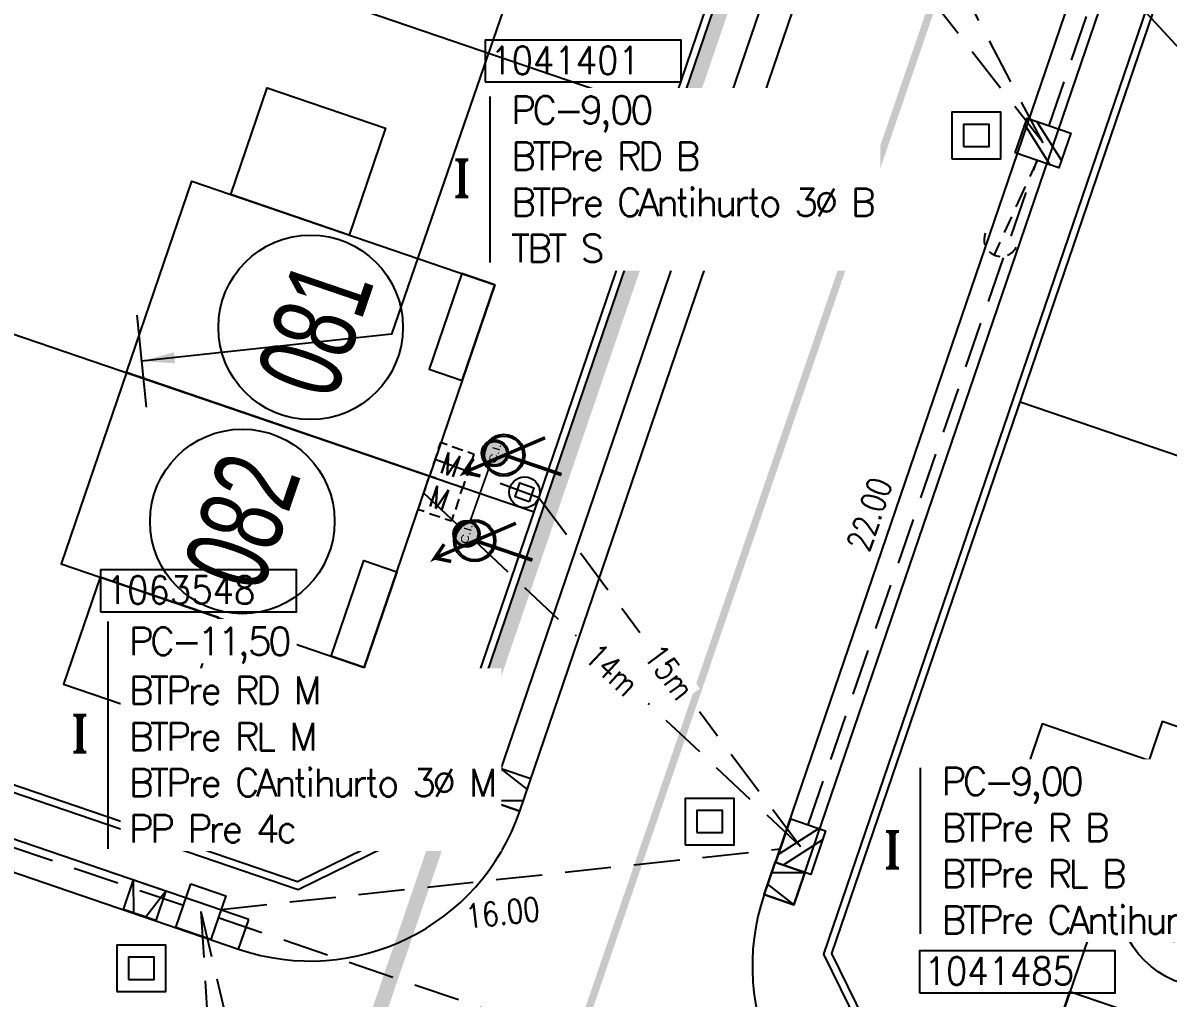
# Model space of a CAD drawing. Extents: x 0 to 336586, y 0 to 6284468.
# Drawn here: x 335200.49 to 335231.52, y 6277760.61 to 6277787.03 of the extents above; entities that cross this region are included whole.
import ezdxf
from ezdxf.enums import TextEntityAlignment as Align

# ---------------------------------------------------------------- set-up
doc = ezdxf.new("R2010")
doc.units = 0
doc.header["$LTSCALE"] = 5
for name, pattern in [('DASHDOTX2', [2, 1, -0.5, 0, -0.5]), ('DASHED', [0.75, 0.5, -0.25]), ('HIDDEN', [0.375, 0.25, -0.125])]:
    doc.linetypes.add(name, pattern=pattern)
for name, color, linetype in [('ACOM-P', 251, 'DASHED'), ('CALLES-URBANAS', 6, 'Continuous'), ('COTAS', 11, 'Continuous'), ('EQUIPOS', 240, 'Continuous'), ('EQUIPOS_P', 240, 'Continuous'), ('ESTRUCTURAS', 42, 'Continuous'), ('ESTRUCTURAS_E', 42, 'Continuous'), ('ESTRUCTURAS_P', 42, 'Continuous'), ('GRILLA', 254, 'Continuous'), ('LBT_A_P', 100, 'DASHED'), ('LINEA-EDIFICACION-URBANA', 21, 'Continuous'), ('MUROS', 8, 'Continuous'), ('Numero', 42, 'Continuous'), ('PLANTA', 6, 'Continuous'), ('POSTES_E', 41, 'Continuous'), ('POSTES_P', 41, 'Continuous'), ('Prosan Agua Potable D. Arranque', 1, 'Continuous'), ('Prosan Agua Potable D. MAP', 5, 'Continuous'), ('Prosan Agua Potable P. Cañeria Proyectada', 1, 'Continuous'), ('Prosan Alcantarillado D. Union Domiciliaria', 4, 'Continuous'), ('Prosan Alcantarillado P. Colector Proyectado', 1, 'Continuous'), ('Prosan General Deslindes', 8, 'DASHDOTX2'), ('Prosan Pavimentación Dispositivo de Rodados Proyectado', 8, 'Continuous'), ('Prosan Pavimentación Vereda Proyectada', 8, 'Continuous'), ('PUNTO-DE-INTERES', 254, 'Continuous'), ('servicios', 6, 'Continuous'), ('TEXTO-BT_P', 151, 'Continuous'), ('TEXTO-MT_P', 1, 'Continuous')]:
    doc.layers.add(name, color=color, linetype=linetype)
doc.styles.add('2mm', font='simplex.shx', dxfattribs={"width": 0.8, "height": 0.65})
doc.styles.add('ARIAL', font='arial.ttf', dxfattribs={"width": 0.82})
doc.styles.add('ROMANS', font='romans.shx', dxfattribs={"height": 1})
doc.styles.add('ROMANT', font='romant.shx', dxfattribs={"height": 2})
doc.styles.add('Swis-50', font='swissc.ttf', dxfattribs={"width": 0.85})
doc.dimstyles.new('ACOMETIDA 500', dxfattribs={"dimtxt": 0.65, "dimasz": 1.8, "dimexe": 1.25, "dimexo": 0.625, "dimtad": 0, "dimdec": 0, "dimtxsty": '2mm', "dimblk": 'NONE', "dimcen": 2.5, "dimse1": 1, "dimse2": 1, "dimclrd": 256, "dimclrt": 2, "dimadec": 0, "dimazin": 0, "dimtfac": 1, "dimtdec": 0, "dimtmove": 0, "dimatfit": 3, "dimldrblk": 'NONE', "dimfxl": 1, "dimtfill": 1, "dimlwd": -1, "dimarcsym": 2})
doc.dimstyles.new('GRILLA X 500', dxfattribs={"dimtxt": 0.5, "dimasz": 1.8, "dimexe": 1.25, "dimexo": 0.625, "dimtad": 0, "dimdec": 0, "dimtxsty": 'ROMANS', "dimblk": 'NONE', "dimcen": 2.5, "dimse1": 1, "dimse2": 1, "dimsd1": 1, "dimsd2": 1, "dimclrd": 256, "dimclrt": 256, "dimadec": 0, "dimazin": 0, "dimtfac": 1, "dimtdec": 0, "dimtmove": 0, "dimatfit": 3, "dimldrblk": 'NONE', "dimfxlon": 1, "dimtfill": 1, "dimlwd": -1, "dimarcsym": 2})
doc.dimstyles.new('GRILLA Y 500', dxfattribs={"dimtxt": 0.5, "dimasz": 1.8, "dimexe": 1.25, "dimexo": 0.625, "dimtad": 0, "dimdec": 0, "dimtxsty": 'ROMANS', "dimblk": 'NONE', "dimcen": 2.5, "dimse1": 1, "dimse2": 1, "dimsd1": 1, "dimsd2": 1, "dimclrd": 256, "dimclrt": 256, "dimadec": 0, "dimazin": 0, "dimtfac": 1, "dimtdec": 0, "dimtmove": 0, "dimatfit": 3, "dimldrblk": 'NONE', "dimfxlon": 1, "dimtfill": 1, "dimlwd": -1, "dimarcsym": 2})
doc.dimstyles.new('VANO 500', dxfattribs={"dimtxt": 0.65, "dimasz": 1.8, "dimexe": 0, "dimexo": 8, "dimgap": 1.2, "dimtad": 0, "dimdec": 0, "dimzin": 0, "dimdsep": 46, "dimtxsty": '2mm', "dimblk": 'NONE', "dimcen": 0, "dimse1": 1, "dimse2": 1, "dimsd1": 1, "dimsd2": 1, "dimclrd": 7, "dimclrt": 2, "dimadec": 0, "dimazin": 0, "dimtfac": 1, "dimtdec": 0, "dimtofl": 0, "dimtmove": 0, "dimatfit": 3, "dimldrblk": 'NONE', "dimfxl": 1, "dimtfill": 1, "dimtolj": 1, "dimtzin": 0, "dimlwd": 25, "dimarcsym": 0})

# ---------------------------------------------------------------- blocks, each defined once
blk = doc.blocks.new('A$C461B3DCE')
at = {"layer": 'Prosan Agua Potable D. MAP', "ltscale": 2}
h = blk.add_hatch(color=4, dxfattribs=at)
h.dxf.hatch_style = 1
edge = h.paths.add_edge_path()
edge.add_line((0.7710314885518511, 0.5448670548734738), (0.7504819952160025, 0.5306253450311521))
edge.add_arc((0.5218886427903211, 0.3768014163459124), 0.2755298927691394, 393.9372072948622, 430.8894317799293)
edge.add_arc((0.5219586611189867, 0.376749035538496), 0.2755564759331746, 70.90675392884668, 215.492820778389)
edge.add_line((0.2976038094080948, 0.2167606861423788), (0.2770543160722461, 0.2025189763000571))
edge.add_arc((0.5218886427903213, 0.3768014163459125), 0.3005298927691393, 70.88943177992928, 215.4447158899646, ccw=False)
edge.add_arc((0.5218886427903213, 0.3768014163459125), 0.3005298927691391, 394.0026343322039, 430.88943177992934, ccw=False)
h = blk.add_hatch(color=4, dxfattribs=at)
h.dxf.hatch_style = 1
edge = h.paths.add_edge_path()
edge.add_line((0.7622593604771488, 0.557190258923689), (0.7420747884321109, 0.5424359027211417))
edge.add_arc((0.521888642790321, 0.3768014163459126), 0.2755298927691394, 0, 36.95222448506712, ccw=False)
edge.add_arc((0.5218620722195667, 0.376884724929531), 0.2755564759331746, 215.3966110015403, 359.98267785108266, ccw=False)
edge.add_line((0.2972388881172841, 0.2172733325026044), (0.2770543160722462, 0.2025189763000571))
edge.add_arc((0.5218886427903211, 0.3768014163459128), 0.3005298927691393, 215.4447158899647, 360)
edge.add_arc((0.5218886427903211, 0.3768014163459128), 0.3005298927691391, 0, 36.88679744772544)
at = {"layer": 'Prosan Agua Potable D. MAP', "color": 4, "ltscale": 2, "const_width": 0.05}
blk.add_lwpolyline([(9.38084215e-08, 1.08246816e-07), (1.023286459401971, 0.7479937492063158), (0.9377070762315523, 0.5236589383472321), (1.023286459402515, 0.7479937492077511), (0.7832410503892931, 0.7426890532315298)], dxfattribs=at)
at = {"layer": 'Prosan Agua Potable D. MAP', "color": 4, "ltscale": 2}
for radius in [0.3005298927691391, 0.2755298927691391]:
    blk.add_circle((0.5218886427903211, 0.3768014163459128), radius, dxfattribs=at)
blk = doc.blocks.new('agua potable')
at = {"layer": 'Prosan Agua Potable D. Arranque', "color": 4, "const_width": 0.1, "elevation": -499.8090000015339}
for points in [[(335703.1362163526, 6282453.018659853), (335704.6832932792, 6282452.490527906)], [(335702.3451844378, 6282450.701460084), (335703.8922613627, 6282450.173328138)]]:
    blk.add_lwpolyline(points, dxfattribs=at)
at = {"layer": 'Prosan Agua Potable P. Cañeria Proyectada', "color": 4, "const_width": 0.4}
blk.add_lwpolyline([(335696.9982341332, 6282429.919205027), (335742.6238444616, 6282563.572034545)], dxfattribs=at)
at = {"layer": 'Prosan Agua Potable D. MAP', "color": 4, "ltscale": 20}
for p, xscale, yscale, zscale, rotation in [((335704.2340005291, 6282453.490270506, -499.8090000015339), 1.885254132813039, 1.885254132813039, 1.885254132813039, 167.0827137323544), ((335703.4429686143, 6282451.173070734, -499.8090000015339), 1.885254132813042, 1.885254132813042, 1.885254132813042, 167.0827137463284)]:
    blk.add_blockref('A$C461B3DCE', p, dxfattribs=dict(at, xscale=xscale, yscale=yscale, zscale=zscale, rotation=rotation))
blk = doc.blocks.new('UD')
at = {"layer": 'Prosan Alcantarillado D. Union Domiciliaria', "true_color": 0x57ffab}
h = blk.add_hatch(color=101, dxfattribs=at)
edge = h.paths.add_edge_path()
edge.add_arc((6.984919e-10, 0), 0.3200000000000001, 0, 360)
at = {"layer": 'Prosan Alcantarillado D. Union Domiciliaria', "color": 7}
for radius in [0.36, 0.3200000000000001]:
    blk.add_circle((6.984919e-10, 0), radius, dxfattribs=at)
at = {"layer": 'Prosan Alcantarillado D. Union Domiciliaria', "color": 7, "ltscale": 10, "style": 'ARIAL', "oblique": 359.9999998988733, "width": 1.199999998176862}
blk.add_text('C.I.', height=0.2121039574924962, dxfattribs=at).set_placement((0, 0), align=Align.MIDDLE_CENTER)
blk = doc.blocks.new('ALCANTARILLADO')
at = {"layer": 'Prosan Alcantarillado D. Union Domiciliaria', "color": 5, "ltscale": 20, "const_width": 0.05}
blk.add_lwpolyline([(-82.12021278645989, -197.742898103199), (-81.5883983353051, -196.2391962207621)], dxfattribs=at)
at = {"layer": 'Prosan Alcantarillado P. Colector Proyectado', "color": 5, "const_width": 0.2}
blk.add_lwpolyline([(-65.32943239949236, -171.2862516645109), (-80.30893321493932, -215.0584953802172)], dxfattribs=at)
at = {"layer": 'Prosan Alcantarillado D. Union Domiciliaria', "color": 5, "ltscale": 20, "rotation": 73.54639533869805}
for p in [(-81.45062807368231, -195.9066013409756), (-82.22217877188814, -198.0881558884867)]:
    blk.add_blockref('UD', p, dxfattribs=at)
blk = doc.blocks.new('A$C5C7937C3')
at = {"layer": 'Prosan Pavimentación Dispositivo de Rodados Proyectado'}
for p, q in [((-0.6315782112360468, 6.903170517231955, -1.978999999999999), (-3.000010038471373, -8.76825652e-08, -1.978999999999999)), ((2.131585714683748, 6.903170517231955, -1.978999999999999), (4.500017541919078, -8.76825652e-08, -1.978999999999999))]:
    blk.add_line(p, q, dxfattribs=at)
at = {"layer": 'Prosan Pavimentación Dispositivo de Rodados Proyectado', "elevation": -1.978999999999999}
blk.add_lwpolyline([(4.500017541919078, 6.903170517231955), (-3.000010038489562, 6.903170517227408), (-3.000010038489562, -8.76825652e-08), (4.500017541919078, -8.76825652e-08)], close=True, dxfattribs=at)
blk = doc.blocks.new('A$C12F70A7C')
at = {"layer": 'MUROS'}
for points in [[(0, -8.672000000951812), (-5.476999999998952, -8.672000000951812), (-5.476999999998952, 0), (0, 0)], [(-2.738500000006752, 0), (-5.476999999998952, 0), (-5.476999999998952, -0.9399999999441206), (-2.738500000006752, -0.9399999999441206)], [(0, -8.672000000951812), (5.4769999999844, -8.672000000951812), (5.4769999999844, 0), (0, 0)], [(2.7384999999922, 0), (5.4769999999844, 0), (5.4769999999844, -0.9399999999441206), (2.7384999999922, -0.9399999999441206)], [(-5.476999999998952, -7.557999999960883), (-8.53499999998894, -7.557999999960883), (-8.53499999998894, -4.169999999925493), (-5.476999999998952, -4.169999999925493)], [(5.4769999999844, -7.557999999960883), (8.534999999974389, -7.557999999960883), (8.534999999974389, -4.169999999925493), (5.4769999999844, -4.169999999925493)]]:
    blk.add_lwpolyline(points, close=True, dxfattribs=at)
blk = doc.blocks.new('PLANTA')
at = {"layer": 'CALLES-URBANAS'}
for p, q in [((335703.5474665758, 6282443.375054875), (335720.993145465, 6282494.479343229)), ((335696.2054114573, 6282440.439628733), (335676.3052228204, 6282447.233037114)), ((335676.5236429012, 6282446.26031079), (335695.9308035488, 6282439.63520938)), ((335695.9308035488, 6282439.63520938), (335696.2054114573, 6282440.439628733))]:
    blk.add_line(p, q, dxfattribs=at)
at = {"layer": 'CALLES-URBANAS', "flags": 128}
blk.add_lwpolyline([(335703.5474665758, 6282443.375054875), (335702.743047222, 6282443.649662784), (335720.1887261111, 6282494.753951137), (335720.993145465, 6282494.479343229)], dxfattribs=at)
blk.add_lwpolyline([(335725.5072849494, 6282473.654237114), (335721.237179917, 6282473.526946058), (335710.1720965475, 6282441.113577982, 0.4142135623730951), (335713.9119420435, 6282433.496914956), (335774.4799874992, 6282412.820554791, 0.4142135623730951), (335782.0966505262, 6282416.560400287), (335793.1617338957, 6282448.973768363), (335789.8608332461, 6282451.685604438)], format="xyb", close=True, dxfattribs=at)
at = {"layer": 'CALLES-URBANAS'}
blk.add_arc((335697.8692123143, 6282445.313463641), 6.000000000001997, 251.1514259009579, 341.1514258874079, dxfattribs=at)
at = {"layer": 'LINEA-EDIFICACION-URBANA', "ltscale": 0.2}
for p, q in [((335686.6708362353, 6282469.386184596), (335707.6093988246, 6282462.238302274)), ((335717.1070802932, 6282454.464013386), (335784.7729435759, 6282431.364642263))]:
    blk.add_line(p, q, dxfattribs=at)
blk.add_lwpolyline([(335719.16153094, 6282496.0784007), (335717.3985508661, 6282499.668930084), (335681.8213108562, 6282511.814077292), (335678.2307814719, 6282510.051097218), (335666.7410455979, 6282476.393778467), (335666.8614290313, 6282476.14860255), (335687.1440240907, 6282469.224650533), (335680.2200720731, 6282448.942055473), (335681.1438989805, 6282447.06056645), (335697.5298610201, 6282441.466823905), (335701.1203904044, 6282443.229803978)], close=True, dxfattribs=at)
blk.add_lwpolyline([(335789.8763127967, 6282446.314135138), (335779.6695743548, 6282416.41514939), (335776.0790449706, 6282414.652169315), (335713.7666911461, 6282435.923991127), (335712.0037110722, 6282439.514520511), (335722.210449514, 6282469.41350626), (335725.8009788984, 6282471.176486334), (335788.1133327229, 6282449.904664522), (335789.8763127967, 6282446.314135138)], dxfattribs=at)
at = {"layer": 'Prosan General Deslindes', "ltscale": 5}
blk.add_line((335683.472677889, 6282458.470036961), (335703.9380526228, 6282451.483688703), dxfattribs=at)
at = {"layer": 'Prosan Pavimentación Vereda Proyectada'}
for p, q in [((335701.2829017065, 6282443.086790022), (335719.3775699221, 6282496.092187406)), ((335676.3308800158, 6282448.492273763), (335697.5436477254, 6282441.250784922)), ((335697.5436477254, 6282441.250784922), (335701.2829017065, 6282443.086790022))]:
    blk.add_line(p, q, dxfattribs=at)
for points in [[(335710.1720965475, 6282441.113577982), (335710.976515901, 6282440.838970074), (335722.1445772362, 6282473.553995407)], [(335791.4700223127, 6282450.363584352), (335779.8320856569, 6282416.272135433), (335776.092831676, 6282414.436130334), (335713.6236771898, 6282435.761479825), (335711.7876720901, 6282439.500733806), (335723.4256087459, 6282473.592182724)]]:
    blk.add_lwpolyline(points, dxfattribs=at)
at = {"layer": 'PUNTO-DE-INTERES', "color": 8}
for centre in [(335697.8816067587, 6282456.481316003), (335696.0304065792, 6282451.223550361), (335722.2447743771, 6282441.092132127)]:
    blk.add_circle(centre, 2.5, dxfattribs=at)
at = {"layer": 'CALLES-URBANAS'}
for p, xscale, yscale, zscale, rotation in [((335702.9220577882, 6282444.174045186, 0.2436778831786871), 0.1231318257598218, 0.1231318257598218, 0.1231318257598218, 251.151425906133), ((335693.4358973055, 6282441.391492272, 0.2436778831786871), -0.1231318257598217, 0.1231318257598217, 0.1231318257598217, 161.1514259080774)]:
    blk.add_blockref('A$C5C7937C3', p, dxfattribs=dict(at, xscale=xscale, yscale=yscale, zscale=zscale, rotation=rotation))
at = {"layer": 'Prosan Pavimentación Dispositivo de Rodados Proyectado', "xscale": -0.1231318257598217, "yscale": 0.1231318257598217, "zscale": 0.1231318257598217, "rotation": 71.15142591092311}
blk.add_blockref('A$C5C7937C3', (335711.1555264461, 6282441.363352482, 0.2436778831786871), dxfattribs=at)
at = {"layer": 'PUNTO-DE-INTERES', "xscale": -1, "rotation": 251.1514259085046}
blk.add_blockref('A$C12F70A7C', (335701.0989254927, 6282452.452893086), dxfattribs=at)
blk.add_blockref('A$C12F70A7C', (335701.0989254927, 6282452.452893086), dxfattribs=at)
blk.add_blockref('A$C12F70A7C', (335701.0989254927, 6282452.452893086), dxfattribs=at)
at = {"layer": 'PUNTO-DE-INTERES', "rotation": 161.1514259085047}
blk.add_blockref('A$C12F70A7C', (335723.3367846801, 6282435.826997726), dxfattribs=at)
blk.add_blockref('A$C12F70A7C', (335723.3367846801, 6282435.826997726), dxfattribs=at)
blk.add_blockref('A$C12F70A7C', (335723.3367846801, 6282435.826997726), dxfattribs=at)
at = {"layer": 'PUNTO-DE-INTERES', "color": 8, "char_height": 2.25, "attachment_point": 5, "rotation": 71.15142590850466, "line_spacing_factor": 0.6, "style": 'Swis-50'}
for s, insert in [('\\fArial Narrow|b0|i0|c00|p39;\\H1x;\\W0.8;081', (335698.0105184769, 6282456.437308885)), ('\\fArial Narrow|b0|i0|c00|p39;\\H1x;\\W0.8;082', (335696.0304065792, 6282451.223550361)), ('\\fArial Narrow|b0|i0|c00|p39;\\H1x;\\W0.8;117', (335722.2395126746, 6282441.093928335))]:
    blk.add_mtext(s, dxfattribs=dict(at, insert=insert))
blk = doc.blocks.new('EM-BT_P')
at = {"layer": 'EQUIPOS'}
for p, q in [((-1.59583581811421, 0.990598165203636), (-1.59583581811421, 1.595838092819461)), ((-0.990595890498426, 1.595417830392476), (-1.59583581811421, 1.595417830392476)), ((-0.4940528739877835, 1.595417830392476), (0.4940729303437621, 1.595417830392476)), ((0.9906159468543903, 1.595417830392476), (1.595855874470174, 1.595417830392476)), ((1.595855874470174, 0.990598165203636), (1.595855874470174, 1.595838092819461)), ((-1.59583581811421, 0.4940551486930361), (-1.59583581811421, -0.4940706556385237)), ((1.595855874470174, 0.4940551486930361), (1.595855874470174, -0.4940706556385237)), ((-1.59583581811421, -0.9906136721491804), (-1.59583581811421, -1.595853599764949)), ((1.595855874470174, -0.9906136721491804), (1.595855874470174, -1.595853599764949)), ((-0.990595890498426, -1.595433337337964), (-1.59583581811421, -1.595433337337964)), ((-0.4940528739877835, -1.595433337337964), (0.4940729303437621, -1.595433337337964)), ((0.9906159468543903, -1.595433337337964), (1.595855874470174, -1.595433337337964))]:
    blk.add_line(p, q, dxfattribs=at)
at = {"layer": 'EQUIPOS', "style": 'ROMANS', "width": 0.8}
blk.add_text('M', height=1.98, dxfattribs=at).set_placement((-0.9147899827143248, -0.9896123134684556))
blk = doc.blocks.new('PC-9_P')
at = {"layer": 'POSTES_E'}
for p, q in [((0.6083982158431285, 1.249984817137545), (-1.000003517699549, -0.7605173497908027)), ((0.9999964823004506, 0.728340590182853), (-0.5826881361359098, -1.250015182862455))]:
    blk.add_line(p, q, dxfattribs=at)
blk.add_lwpolyline([(-1.000003517699549, 1.249984817137545), (0.9999964823004506, 1.249984817137545), (0.9999964823004506, -1.250015182862455), (-1.000003517699549, -1.250015182862455)], close=True, dxfattribs=at)
blk = doc.blocks.new('*U127')
at = {"layer": 'ESTRUCTURAS_E', "ltscale": 3}
for p, q in [((0, 0), (1.277985193092521, -0.002834052118847897)), ((2.061180875280137, -0.004570862055749606), (3.686315604184898, -0.00817475085411724)), ((4.469514018495042, -0.009911566849757098), (5.725290182241783, -0.0126963683614656)), ((6.476516428193107, -0.01436228307282515), (7.500006936455655, -0.01663196934089773))]:
    blk.add_line(p, q, dxfattribs=at)
for centre, radius, start, end in [((6.271076066451347, -0.01992608251946087), 1.228864047043083, 46.25956569213735, 86.67112421729148), ((6.270372309252831, -0.0199245218718177), 1.229538347487761, 339.9592160563813, 20.34764614389914), ((6.271076066451348, -0.01992608251866506), 1.22886404704308, 273.0747586614306, 313.4863171865848)]:
    blk.add_arc(centre, radius, start, end, dxfattribs=at)
blk = doc.blocks.new('*D161')
at = {"layer": 'Defpoints', "color": 0, "ltscale": 0.5, "transparency": 16777216}
for p in [(335189.8875771959, 6277768.21714247), (335205.3116361969, 6277762.954672647), (335204.8619178638, 6277761.636555023)]:
    blk.add_point(p, dxfattribs=at)
at = {"layer": 'COTAS', "color": 2, "ltscale": 0.5, "transparency": 16777216, "insert": (335197.9865042495, 6277764.313855059), "char_height": 0.65, "attachment_point": 5, "rotation": 341.1612699663078, "style": '2mm', "bg_fill": 3, "box_fill_scale": 1.1, "bg_fill_color": 256, "bg_fill_true_color": 13158600, "bg_fill_transparency": 0}
blk.add_mtext('\\A1;16.00', dxfattribs=at)
blk = doc.blocks.new('_None')
blk = doc.blocks.new('*D176')
at = {"layer": 'Defpoints', "color": 0, "linetype": 'HIDDEN', "ltscale": 0.25, "transparency": 16777216}
for p in [(335221.5658686522, 6277764.712845454), (335221.6633468755, 6277763.811663446), (335205.311636197, 6277762.954672647)]:
    blk.add_point(p, dxfattribs=at)
at = {"layer": 'COTAS', "color": 2, "linetype": 'HIDDEN', "ltscale": 0.25, "transparency": 16777216, "insert": (335213.4902961723, 6277762.927608444), "char_height": 0.65, "attachment_point": 5, "rotation": 6.173514689213948, "style": '2mm', "bg_fill": 3, "box_fill_scale": 1.1, "bg_fill_color": 256, "bg_fill_true_color": 13158600, "bg_fill_transparency": 0}
blk.add_mtext('\\A1;16.00', dxfattribs=at)
blk = doc.blocks.new('*D177')
at = {"layer": 'Defpoints', "color": 0, "linetype": 'HIDDEN', "ltscale": 0.25, "transparency": 16777216}
for p in [(335227.0258190772, 6277784.161301702), (335228.1327710787, 6277783.780058477), (335220.9426603406, 6277762.903340019)]:
    blk.add_point(p, dxfattribs=at)
at = {"layer": 'COTAS', "color": 2, "linetype": 'HIDDEN', "ltscale": 0.25, "transparency": 16777216, "insert": (335223.4307637082, 6277773.722942473), "char_height": 0.65, "attachment_point": 5, "rotation": 70.99587784414844, "style": '2mm', "bg_fill": 3, "box_fill_scale": 1.1, "bg_fill_color": 256, "bg_fill_true_color": 13158600, "bg_fill_transparency": 0}
blk.add_mtext('\\A1;22.00', dxfattribs=at)
blk = doc.blocks.new('*D209')
at = {"layer": 'Defpoints', "color": 0, "ltscale": 0.5, "transparency": 16777216}
for p in [(335234.2159298151, 6277805.038020159), (335235.3228818164, 6277804.656776934), (335228.1327710783, 6277783.780058476)]:
    blk.add_point(p, dxfattribs=at)
at = {"layer": 'COTAS', "color": 2, "ltscale": 0.5, "transparency": 16777216, "insert": (335230.6208744454, 6277794.599660931), "char_height": 0.65, "attachment_point": 5, "rotation": 70.99587784415642, "style": '2mm', "bg_fill": 3, "box_fill_scale": 1.1, "bg_fill_color": 256, "bg_fill_true_color": 13158600, "bg_fill_transparency": 0}
blk.add_mtext('\\A1;22.00', dxfattribs=at)
blk = doc.blocks.new('PC-11-5_P')
at = {"layer": 'POSTES_E'}
blk.add_lwpolyline([(-0.9999145091573203, 1.250006196363586), (1.00008549084268, 1.250006196363586), (1.00008549084268, -1.249993803636414), (-0.9999145091573203, -1.249993803636414)], close=True, dxfattribs=at)
blk = doc.blocks.new('*D223')
at = {"layer": 'Defpoints', "color": 0, "linetype": 'HIDDEN', "ltscale": 0.25, "transparency": 16777216}
for p in [(335205.3116776531, 6277762.954661776), (335229.9166062952, 6277754.552430731), (335229.466528754, 6277753.234432485)]:
    blk.add_point(p, dxfattribs=at)
at = {"layer": 'COTAS', "color": 2, "linetype": 'HIDDEN', "ltscale": 0.25, "transparency": 16777216, "insert": (335217.164064433, 6277757.435548007), "char_height": 0.65, "attachment_point": 5, "rotation": 341.14569820959355, "style": '2mm', "bg_fill": 3, "box_fill_scale": 1.1, "bg_fill_color": 256, "bg_fill_true_color": 13158600, "bg_fill_transparency": 0}
blk.add_mtext('\\A1;26.00', dxfattribs=at)
blk = doc.blocks.new('*D347')
at = {"layer": 'ACOM-P', "ltscale": 0.5, "transparency": 16777216}
for p, q in [((335221.8507827697, 6277795.777946027), (335224.3687767559, 6277790.968862149)), ((335228.1327741989, 6277783.780052518), (335225.6147802128, 6277788.589136396))]:
    blk.add_line(p, q, dxfattribs=at)
at = {"layer": 'Defpoints', "color": 0, "ltscale": 0.5, "transparency": 16777216}
for p in [(335221.8507862547, 6277795.777947852), (335228.1327741989, 6277783.780052518), (335228.1327776834, 6277783.780054342)]:
    blk.add_point(p, dxfattribs=at)
at = {"layer": 'ACOM-P', "color": 2, "ltscale": 0.5, "transparency": 16777216, "insert": (335224.9917784845, 6277789.778999273), "char_height": 0.65, "attachment_point": 5, "rotation": 297.636158559201, "style": '2mm', "bg_fill": 3, "box_fill_scale": 1.1, "bg_fill_color": 256, "bg_fill_true_color": 13158600, "bg_fill_transparency": 0}
blk.add_mtext('17m', dxfattribs=at)
blk = doc.blocks.new('*D348')
at = {"layer": 'ACOM-P', "ltscale": 0.5, "transparency": 16777216}
for p, q in [((335218.7226153803, 6277795.900445439), (335222.6040313458, 6277790.901136979)), ((335228.1327741984, 6277783.780052517), (335224.2513582334, 6277788.779360976))]:
    blk.add_line(p, q, dxfattribs=at)
at = {"layer": 'Defpoints', "color": 0, "ltscale": 0.5, "transparency": 16777216}
for p in [(335218.7226153808, 6277795.90044544), (335218.7226153803, 6277795.900445439), (335228.1327741994, 6277783.780052517)]:
    blk.add_point(p, dxfattribs=at)
at = {"layer": 'ACOM-P', "color": 2, "ltscale": 0.5, "transparency": 16777216, "insert": (335223.4276947891, 6277789.840248978), "char_height": 0.65, "attachment_point": 5, "rotation": 307.825427620029, "style": '2mm', "bg_fill": 3, "box_fill_scale": 1.1, "bg_fill_color": 256, "bg_fill_true_color": 13158600, "bg_fill_transparency": 0}
blk.add_mtext('15m', dxfattribs=at)
blk = doc.blocks.new('PM-6_P')
at = {"layer": 'POSTES_E'}
blk.add_lwpolyline([(-0.6677519658405187, 0.6677414800509212), (0.6677199434739736, 0.6677414800509212), (0.6677199434739736, -0.66773042926323), (-0.6677519658405187, -0.66773042926323)], close=True, dxfattribs=at)
blk.add_circle((-1.601118327254625e-05, 5.52539384557349e-06), 1.386432699211355, dxfattribs=at)
blk = doc.blocks.new('*D349')
at = {"layer": 'ACOM-P', "ltscale": 0.5, "transparency": 16777216}
for p, q in [((335211.3498776411, 6277774.303205356), (335215.4786508656, 6277770.427279746)), ((335221.565868652, 6277764.712845453), (335217.4370954265, 6277768.588771063))]:
    blk.add_line(p, q, dxfattribs=at)
at = {"layer": 'Defpoints', "color": 0, "ltscale": 0.5, "transparency": 16777216}
for p in [(335211.3498776415, 6277774.303205356), (335221.5658686524, 6277764.712845454), (335221.565868652, 6277764.712845453)]:
    blk.add_point(p, dxfattribs=at)
at = {"layer": 'ACOM-P', "color": 2, "ltscale": 0.5, "transparency": 16777216, "insert": (335216.457873146, 6277769.508025405), "char_height": 0.65, "attachment_point": 5, "rotation": 316.80922308154396, "style": '2mm', "bg_fill": 3, "box_fill_scale": 1.1, "bg_fill_color": 256, "bg_fill_true_color": 13158600, "bg_fill_transparency": 0}
blk.add_mtext('14m', dxfattribs=at)
blk = doc.blocks.new('*D350')
at = {"layer": 'ACOM-P', "ltscale": 0.5, "transparency": 16777216}
for p, q in [((335214.4714397215, 6277774.175634132), (335217.2103903345, 6277770.516913198)), ((335221.5591399278, 6277764.707804739), (335218.8201893163, 6277768.366525672))]:
    blk.add_line(p, q, dxfattribs=at)
at = {"layer": 'Defpoints', "color": 0, "ltscale": 0.5, "transparency": 16777216}
for p in [(335214.4714397215, 6277774.175634132), (335214.4781643287, 6277774.180668231), (335221.565864535, 6277764.71283884)]:
    blk.add_point(p, dxfattribs=at)
at = {"layer": 'ACOM-P', "color": 2, "ltscale": 0.5, "transparency": 16777216, "insert": (335218.0152898245, 6277769.441719435), "char_height": 0.65, "attachment_point": 5, "rotation": 306.81884849127493, "style": '2mm', "bg_fill": 3, "box_fill_scale": 1.1, "bg_fill_color": 256, "bg_fill_true_color": 13158600, "bg_fill_transparency": 0}
blk.add_mtext('15m', dxfattribs=at)
blk = doc.blocks.new('*D363')
at = {"layer": 'ACOM-P', "ltscale": 0.5, "transparency": 16777216}
for p, q in [((335205.3116776528, 6277762.954661775), (335205.6639636168, 6277757.341030666)), ((335206.1844917176, 6277749.046482946), (335205.8322057534, 6277754.660114057))]:
    blk.add_line(p, q, dxfattribs=at)
at = {"layer": 'Defpoints', "color": 0, "ltscale": 0.5, "transparency": 16777216}
for p in [(335205.3116776529, 6277762.954661775), (335206.1844917177, 6277749.046482946), (335206.1844917176, 6277749.046482946)]:
    blk.add_point(p, dxfattribs=at)
at = {"layer": 'ACOM-P', "color": 2, "ltscale": 0.5, "transparency": 16777216, "insert": (335205.7480846863, 6277756.000572362), "char_height": 0.65, "attachment_point": 5, "rotation": 273.59091357885785, "style": '2mm', "bg_fill": 3, "box_fill_scale": 1.1, "bg_fill_color": 256, "bg_fill_true_color": 13158600, "bg_fill_transparency": 0}
blk.add_mtext('14m', dxfattribs=at)
blk = doc.blocks.new('*D364')
at = {"layer": 'ACOM-P', "ltscale": 0.5, "transparency": 16777216}
for p, q in [((335205.3116766952, 6277762.954677029), (335206.3466360257, 6277758.582538199)), ((335208.0003621613, 6277751.596447015), (335206.9654028316, 6277755.968585843))]:
    blk.add_line(p, q, dxfattribs=at)
at = {"layer": 'Defpoints', "color": 0, "ltscale": 0.5, "transparency": 16777216}
for p in [(335205.3116766952, 6277762.954677029), (335205.3116766952, 6277762.954677029), (335208.0003621615, 6277751.596447015)]:
    blk.add_point(p, dxfattribs=at)
at = {"layer": 'ACOM-P', "color": 2, "ltscale": 0.5, "transparency": 16777216, "insert": (335206.656019428, 6277757.275562021), "char_height": 0.65, "attachment_point": 5, "rotation": 283.31774060339023, "style": '2mm', "bg_fill": 3, "box_fill_scale": 1.1, "bg_fill_color": 256, "bg_fill_true_color": 13158600, "bg_fill_transparency": 0}
blk.add_mtext('16m', dxfattribs=at)
blk = doc.blocks.new('CA 3Ø-P')
at = {"layer": 'ESTRUCTURAS'}
for points in [[(-1.307126184576191, -1.266878571361303), (1.346075665089302, -1.266878571361303), (1.346075665089302, 1.246819127351046), (-1.307126184576191, 1.246819127351046)], [(-0.676001158892177, -0.6099489843472838), (0.7149506394052878, -0.6099489843472838), (0.7149506394052878, 0.5898895403370261), (-0.676001158892177, 0.5898895403370261)]]:
    blk.add_lwpolyline(points, close=True, dxfattribs=at)
blk = doc.blocks.new('COTA-500')
at = {"layer": 'COTAS', "color": 11}
blk.add_line((0.007478311659748544, 1.249977630094855), (-0.007478310724740958, -1.249977629634322), dxfattribs=at)
blk.add_solid([(0.8990864967945762, -0.1553816995609121), (0.9008812913689561, 0.1446129311781807), (4.675037934900872e-10, -2.564345437383597e-12)], dxfattribs=at)
blk = doc.blocks.new('*D434')
at = {"layer": 'Defpoints', "color": 0, "ltscale": 0.5, "transparency": 16777216}
for p in [(335292.711083103, 6278000), (335274.7657512065, 6277998.486549078), (0, 0)]:
    blk.add_point(p, dxfattribs=at)
at = {"layer": 'GRILLA', "ltscale": 0.5, "transparency": 16777216, "insert": (335269.8550369208, 6277998.486549078), "char_height": 1, "attachment_point": 5, "style": 'ROMANS', "bg_fill": 3, "box_fill_scale": 1.1, "bg_fill_color": 256, "bg_fill_true_color": 13158600, "bg_fill_transparency": 0}
blk.add_mtext('Y-6278000', dxfattribs=at)
blk = doc.blocks.new('*D439')
at = {"layer": 'Defpoints', "color": 0, "ltscale": 0.5, "transparency": 16777216}
for p in [(335301.7893708139, 6277932.198101984), (335300, 6277899.167990658), (0, 0)]:
    blk.add_point(p, dxfattribs=at)
at = {"layer": 'GRILLA', "ltscale": 0.5, "transparency": 16777216, "insert": (335301.7893708129, 6277936.632625794), "char_height": 1, "attachment_point": 5, "rotation": 90, "style": 'ROMANS', "bg_fill": 3, "box_fill_scale": 1.1, "bg_fill_color": 256, "bg_fill_true_color": 13158600, "bg_fill_transparency": 0}
blk.add_mtext('X-335300', dxfattribs=at)
blk = doc.blocks.new('*D440')
at = {"layer": 'Defpoints', "color": 0, "ltscale": 0.5, "transparency": 16777216}
for p in [(335402.3497128253, 6277986.733224559), (335398.5975279866, 6277900), (0, 0)]:
    blk.add_point(p, dxfattribs=at)
at = {"layer": 'GRILLA', "ltscale": 0.5, "transparency": 16777216, "insert": (335402.3497128243, 6277991.143938844), "char_height": 1, "attachment_point": 5, "rotation": 90, "style": 'ROMANS', "bg_fill": 3, "box_fill_scale": 1.1, "bg_fill_color": 256, "bg_fill_true_color": 13158600, "bg_fill_transparency": 0}
blk.add_mtext('X-335399', dxfattribs=at)

msp = doc.modelspace()

# ---------------------------------------------------------------- linework, layer by layer
at = {"layer": 'ACOM-P', "ltscale": 0.5}
msp.add_lwpolyline([(335211.6592928809, 6277775.209208349), (335214.4747891367, 6277774.171159945)], dxfattribs=at)
at = {"layer": 'LBT_A_P', "ltscale": 0.5}
for points in [[(335228.2955885954, 6277784.252804389), (335235.1600625542, 6277804.184025954)], [(335221.7693895422, 6277765.303774924), (335227.9699524163, 6277783.307309239)], [(335204.8384625338, 6277763.116115952), (335190.3608327707, 6277768.055674492)], [(335205.7848483695, 6277762.793077462), (335229.4434335894, 6277754.714009165)]]:
    msp.add_lwpolyline(points, dxfattribs=at)
at = {"layer": 'TEXTO-BT_P', "ltscale": 0.5}
msp.add_lwpolyline([(335213.1437573475, 6277785.043695849), (335213.1437573475, 6277780.538154695)], dxfattribs=at)

# ---------------------------------------------------------------- block references
at = {"layer": 'COTAS', "rotation": 6.158481024369974}
msp.add_blockref('COTA-500', (335203.7024523506, 6277777.868107107), dxfattribs=at)
at = {"layer": 'EQUIPOS_P', "ltscale": 5, "xscale": 0.3, "yscale": 0.3, "zscale": 0.3, "rotation": 341.1514259146094}
for p in [(335212.1122558955, 6277775.054580981), (335211.8029564698, 6277774.148538452)]:
    msp.add_blockref('EM-BT_P', p, dxfattribs=at)
at = {"layer": 'ESTRUCTURAS_P', "ltscale": 5, "xscale": 0.375, "yscale": 0.375, "zscale": 0.375, "rotation": 245.6793925015411}
msp.add_blockref('*U127', (335227.9699524163, 6277783.307309239), dxfattribs=at)
at = {"layer": 'PLANTA'}
msp.add_blockref('PLANTA', (-489.5943777723587, -4677.696606804617), dxfattribs=at)
at = {"layer": 'POSTES_P', "ltscale": 5}
for name, p, xscale, yscale, zscale, rotation in [('PC-9_P', (335228.1327710786, 6277783.780058477), 0.5, 0.5, 0.5, 70.99587784456286), ('PM-6_P', (335214.0845344493, 6277774.315045017), 0.3, 0.3, 0.3, 161.1514259169997), ('PC-9_P', (335221.5658686522, 6277764.712845455), 0.4999999999999999, 0.4999999999999999, 0.4999999999999999, 341.1514258978327)]:
    msp.add_blockref(name, p, dxfattribs=dict(at, xscale=xscale, yscale=yscale, zscale=zscale, rotation=rotation))
at = {"layer": 'servicios', "color": 1}
msp.add_blockref('ALCANTARILLADO', (335294.7307215866, 6277971.279013176), dxfattribs=at)
at = {"layer": 'servicios'}
msp.add_blockref('agua potable', (-489.5943777723587, -4677.696606804617), dxfattribs=at)

# ---------------------------------------------------------------- texts
at = {"layer": 'TEXTO-BT_P', "ltscale": 0.5, "style": 'ROMANT'}
msp.add_text('I', height=0.9999999975, dxfattribs=at).set_placement((335212.3879786053, 6277782.820359725), align=Align.MIDDLE_CENTER)

# ---------------------------------------------------------------- next in the draw order: texts
at = {"layer": 'TEXTO-MT_P', "ltscale": 0.5, "insert": (335203.3632806333, 6277770.16656655), "char_height": 0.7499999981250001, "attachment_point": 4, "style": 'ROMANS', "bg_fill": 3, "box_fill_scale": 1.3, "bg_fill_color": 256, "bg_fill_transparency": 0}
msp.add_mtext('{\\T0.8;PC-11,50}', dxfattribs=at)

# ---------------------------------------------------------------- next in the draw order: dimensions: what is measured, and where the dimension line sits
at = {"layer": 'COTAS', "ltscale": 0.5}
dim = msp.add_linear_dim(base=(335204.8619178638, 6277761.636555023), p1=(335189.8875771959, 6277768.217142471), p2=(335205.311636197, 6277762.954672648), angle=161.1612699663078, dimstyle='VANO 500', override={"dimpost": '.00', "dimsah": 1, "dimtmove": 1}, dxfattribs=at)
dim.commit()
dim.dimension.update_dxf_attribs({"geometry": '*D161', "text_midpoint": (335197.9865042495, 6277764.313855059), "dimtype": 160})

# ---------------------------------------------------------------- next in the draw order: linework, layer by layer
at = {"layer": 'TEXTO-MT_P', "ltscale": 0.5}
msp.add_lwpolyline([(335202.7898743654, 6277770.811688816), (335202.7898743654, 6277764.653982695)], dxfattribs=at)

# ---------------------------------------------------------------- next in the draw order: block references
at = {"layer": 'ESTRUCTURAS_P', "xscale": 0.5, "yscale": 0.5, "zscale": 0.5}
msp.add_blockref('CA 3Ø-P', (335203.6903185099, 6277761.424173709), dxfattribs=at)

# ---------------------------------------------------------------- next in the draw order: texts
at = {"layer": 'TEXTO-MT_P', "ltscale": 0.5, "style": 'ROMANT'}
msp.add_text('I', height=0.9999999975, dxfattribs=at).set_placement((335202.0340956232, 6277767.774917708), align=Align.MIDDLE_CENTER)

# ---------------------------------------------------------------- next in the draw order: dimensions: what is measured, and where the dimension line sits
at = {"layer": 'COTAS', "linetype": 'HIDDEN', "ltscale": 0.25}
dim = msp.add_linear_dim(base=(335221.6633468755, 6277763.811663446), p1=(335205.311636197, 6277762.954672648), p2=(335221.5658686522, 6277764.712845455), angle=6.173514689192015, dimstyle='VANO 500', override={"dimpost": '.00', "dimsah": 1}, dxfattribs=at)
dim.commit()
dim.dimension.update_dxf_attribs({"geometry": '*D176', "text_midpoint": (335213.4902961723, 6277762.927608444), "dimtype": 161})

# ---------------------------------------------------------------- next in the draw order: block references
at = {"layer": 'POSTES_P', "ltscale": 5, "xscale": 0.5, "yscale": 0.5, "zscale": 0.5, "rotation": 341.1605121457932}
msp.add_blockref('PC-11-5_P', (335205.311636197, 6277762.954672648), dxfattribs=at)

# ---------------------------------------------------------------- next in the draw order: dimensions: what is measured, and where the dimension line sits
at = {"layer": 'COTAS', "linetype": 'HIDDEN', "ltscale": 0.25}
dim = msp.add_aligned_dim(p1=(335220.9426603406, 6277762.903340019), p2=(335228.1327710786, 6277783.780058477), distance=1.1707643358729596, dimstyle='VANO 500', override={"dimpost": '.00', "dimsah": 1}, dxfattribs=at)
dim.commit()
dim.dimension.update_dxf_attribs({"geometry": '*D177', "text_midpoint": (335223.4307637082, 6277773.722942473)})

# ---------------------------------------------------------------- next in the draw order: linework, layer by layer
at = {"layer": 'LBT_A_P', "ltscale": 0.5}
msp.add_lwpolyline([(335205.8602307501, 6277763.014012516), (335221.0172784664, 6277764.653506058)], dxfattribs=at)

# ---------------------------------------------------------------- next in the draw order: texts
at = {"layer": 'TEXTO-BT_P', "ltscale": 0.5, "style": 'ROMANT'}
msp.add_text('I', height=0.9999999975, dxfattribs=at).set_placement((335224.0516256976, 6277764.629753276), align=Align.MIDDLE_CENTER)

# ---------------------------------------------------------------- next in the draw order: dimensions: what is measured, and where the dimension line sits
at = {"layer": 'COTAS', "ltscale": 0.5}
dim = msp.add_linear_dim(base=(335234.2159298151, 6277805.038020159), p1=(335228.1327710786, 6277783.780058477), p2=(335235.3228818166, 6277804.656776935), angle=250.9958778441564, dimstyle='VANO 500', override={"dimpost": '.00', "dimsah": 1, "dimtmove": 1}, dxfattribs=at)
dim.commit()
dim.dimension.update_dxf_attribs({"geometry": '*D209', "text_midpoint": (335230.6208744454, 6277794.599660931)})

# ---------------------------------------------------------------- next in the draw order: dimensions: what is measured, and where the dimension line sits
at = {"layer": 'ACOM-P', "ltscale": 0.5}
dim = msp.add_aligned_dim(p1=(335221.8507862546, 6277795.777947851), p2=(335228.1327776836, 6277783.780054342), distance=-3.93343583094224e-06, text='17m', dimstyle='ACOMETIDA 500', override={"dimpost": 'm', "dimsah": 1}, dxfattribs=at)
dim.commit()
dim.dimension.update_dxf_attribs({"geometry": '*D347', "text_midpoint": (335224.9917784845, 6277789.778999273)})
dim = msp.add_aligned_dim(p1=(335211.3498776416, 6277774.303205357), p2=(335221.5658686522, 6277764.712845455), distance=-1.4775325646683197e-09, dimstyle='ACOMETIDA 500', override={"dimpost": 'm', "dimsah": 1}, dxfattribs=at)
dim.commit()
dim.dimension.update_dxf_attribs({"geometry": '*D349', "text_midpoint": (335216.457873146, 6277769.508025405)})
at = {"layer": 'COTAS', "linetype": 'HIDDEN', "ltscale": 0.25}
dim = msp.add_aligned_dim(p1=(335205.3116776529, 6277762.954661776), p2=(335229.9166062952, 6277754.552430731), distance=-1.3927272419046177, dimstyle='VANO 500', override={"dimpost": '.00', "dimsah": 1}, dxfattribs=at)
dim.commit()
dim.dimension.update_dxf_attribs({"geometry": '*D223', "text_midpoint": (335217.164064433, 6277757.435548007)})

# ---------------------------------------------------------------- next in the draw order: linework, layer by layer
at = {"layer": 'TEXTO-BT_P', "ltscale": 0.5}
msp.add_lwpolyline([(335224.8074044398, 6277766.853917646), (335224.8074044398, 6277762.356621543)], dxfattribs=at)

# ---------------------------------------------------------------- next in the draw order: texts
at = {"layer": 'TEXTO-BT_P', "ltscale": 0.5, "char_height": 0.7499999981250001, "attachment_point": 4, "style": 'ROMANS', "bg_fill": 3, "box_fill_scale": 1.3, "bg_fill_color": 256, "bg_fill_transparency": 0}
for s, insert in [('{\\T0.8;BTPre RD M\\PBTPre RL M\\PBTPre CAntihurto 3Ø M\\PPP Pre 4c}', (335203.3632806333, 6277767.073817573)), ('{\\T0.8;PC-9,00\\PBTPre R B\\PBTPre RL B\\PBTPre CAntihurto 3Ø B}', (335225.3808107076, 6277764.607148645))]:
    msp.add_mtext(s, dxfattribs=dict(at, insert=insert))

# ---------------------------------------------------------------- next in the draw order: dimensions: what is measured, and where the dimension line sits
at = {"layer": 'ACOM-P', "ltscale": 0.5}
for p1, p2, distance, picture, middle in [((335228.132774199, 6277783.780052518), (335218.7226153811, 6277795.90044544), 1.2148220496871704e-09, '*D348', (335223.4276947891, 6277789.840248978)), ((335205.3116776529, 6277762.954661776), (335206.1844917178, 6277749.046482947), -2.3261089293761763e-10, '*D363', (335205.7480846863, 6277756.000572362))]:
    dim = msp.add_aligned_dim(p1=p1, p2=p2, distance=distance, dimstyle='ACOMETIDA 500', override={"dimpost": 'm', "dimsah": 1}, dxfattribs=at)
    dim.commit()
    dim.dimension.update_dxf_attribs({"geometry": picture, "text_midpoint": middle})
dim = msp.add_aligned_dim(p1=(335221.5658645351, 6277764.712838839), p2=(335214.4781643287, 6277774.180668231), distance=0.008400148693982264, text='15m', dimstyle='ACOMETIDA 500', override={"dimpost": 'm', "dimsah": 1}, dxfattribs=at)
dim.commit()
dim.dimension.update_dxf_attribs({"geometry": '*D350', "text_midpoint": (335218.0152898245, 6277769.441719435)})

# ---------------------------------------------------------------- next in the draw order: linework, layer by layer
at = {"layer": 'COTAS', "ltscale": 0.5}
msp.add_lwpolyline([(335224.3070617126, 6277794.475828676), (335239.256357417, 6277778.30064067), (335264.8478576852, 6277769.565422369), (335289.3879701096, 6277761.188946443), (335313.9950694758, 6277752.789615487), (335334.8164369783, 6277745.68248441), (335355.7365372478, 6277738.538463867), (335379.7936561459, 6277730.3307163), (335404.0469462401, 6277725.08953426)], dxfattribs=at)

# ---------------------------------------------------------------- next in the draw order: block references
at = {"layer": 'ESTRUCTURAS_P', "xscale": 0.5, "yscale": 0.5, "zscale": 0.5}
for p in [(335226.3164952832, 6277783.987581909), (335219.0896670609, 6277765.39993728)]:
    msp.add_blockref('CA 3Ø-P', p, dxfattribs=at)

# ---------------------------------------------------------------- next in the draw order: texts
at = {"layer": 'TEXTO-BT_P', "ltscale": 0.5, "insert": (335213.7171636153, 6277782.797755093), "char_height": 0.7499999981250001, "attachment_point": 4, "style": 'ROMANS', "bg_fill": 3, "box_fill_scale": 1.3, "bg_fill_color": 256, "bg_fill_transparency": 0}
msp.add_mtext('{\\T0.8;PC-9,00\\PBTPre RD B\\PBTPre CAntihurto 3Ø B\\PTBT S}', dxfattribs=at)

# ---------------------------------------------------------------- next in the draw order: dimensions: what is measured, and where the dimension line sits
at = {"layer": 'ACOM-P', "ltscale": 0.5}
dim = msp.add_aligned_dim(p1=(335208.0003621614, 6277751.596447016), p2=(335205.3116766956, 6277762.954677029), distance=3.9649631489322086e-10, text='16m', dimstyle='ACOMETIDA 500', override={"dimpost": 'm', "dimsah": 1}, dxfattribs=at)
dim.commit()
dim.dimension.update_dxf_attribs({"geometry": '*D364', "text_midpoint": (335206.656019428, 6277757.275562021)})

# ---------------------------------------------------------------- next in the draw order: linework, layer by layer
at = {"layer": 'COTAS', "ltscale": 0.5}
msp.add_lwpolyline([(335252.7212174683, 6277896.936052125), (335243.9842857057, 6277876.477998595), (335236.0497047043, 6277853.234872275), (335228.5878302168, 6277831.366937905), (335221.133504116, 6277809.521115463), (335213.9503455077, 6277788.664606043), (335210.4812226741, 6277778.599547455), (335203.7024523506, 6277777.868107107)], dxfattribs=at)

# ---------------------------------------------------------------- next in the draw order: dimensions: what is measured, and where the dimension line sits
at = {"layer": 'GRILLA', "ltscale": 0.5}
dim = msp.add_ordinate_dim(feature_location=(335292.711083103, 6278000), offset=(-17.94533189648064, -1.5134509224444628), dtype=0, origin=(0, 0), dimstyle='GRILLA Y 500', override={"dimpost": 'Y-<>', "dimsah": 1}, dxfattribs=at)
dim.commit()
dim.dimension.update_dxf_attribs({"geometry": '*D434', "text_midpoint": (335269.8550369208, 6277998.486549078)})

# ---------------------------------------------------------------- next in the draw order: dimensions: what is measured, and where the dimension line sits
dim = msp.add_ordinate_dim(feature_location=(335300, 6277899.167990658), offset=(1.7893708138726652, 33.03011132590473), dtype=1, origin=(0, 0), dimstyle='GRILLA X 500', override={"dimpost": 'X-<>', "dimsah": 1}, dxfattribs=at)
dim.commit()
dim.dimension.update_dxf_attribs({"geometry": '*D439', "text_midpoint": (335301.7893708129, 6277936.632625794)})

# ---------------------------------------------------------------- next in the draw order: dimensions: what is measured, and where the dimension line sits
dim = msp.add_ordinate_dim(feature_location=(335398.5975279866, 6277900), offset=(3.7521848386968486, 86.733224558644), dtype=1, origin=(0, 0), dimstyle='GRILLA X 500', override={"dimpost": 'X-<>', "dimsah": 1}, dxfattribs=at)
dim.commit()
dim.dimension.update_dxf_attribs({"geometry": '*D440', "text_midpoint": (335402.3497128243, 6277991.143938844)})

# ---------------------------------------------------------------- next in the draw order: linework, layer by layer
at = {"layer": 'Numero'}
for points in [[(335213.0179965431, 6277785.433267236), (335218.3231593571, 6277785.433267236), (335218.3231593571, 6277786.566428117), (335213.0179965431, 6277786.566428117)], [(335202.5970347127, 6277771.081148578), (335207.9021975267, 6277771.081148578), (335207.9021975267, 6277772.21430946), (335202.5970347127, 6277772.21430946)], [(335224.7833805488, 6277760.758052047), (335230.0885433628, 6277760.758052047), (335230.0885433628, 6277761.891212929), (335224.7833805488, 6277761.891212929)]]:
    msp.add_lwpolyline(points, close=True, dxfattribs=at)

# ---------------------------------------------------------------- next in the draw order: texts
at = {"layer": 'Numero', "style": 'ROMANS', "width": 0.9}
for s, p in [('1041401', (335213.1574200096, 6277785.646617594)), ('1063548', (335202.7364581792, 6277771.294498936)), ('1041485', (335224.9228040153, 6277760.971402406))]:
    msp.add_text(s, height=0.75, dxfattribs=at).set_placement(p)

doc.saveas('drawing.dxf')
